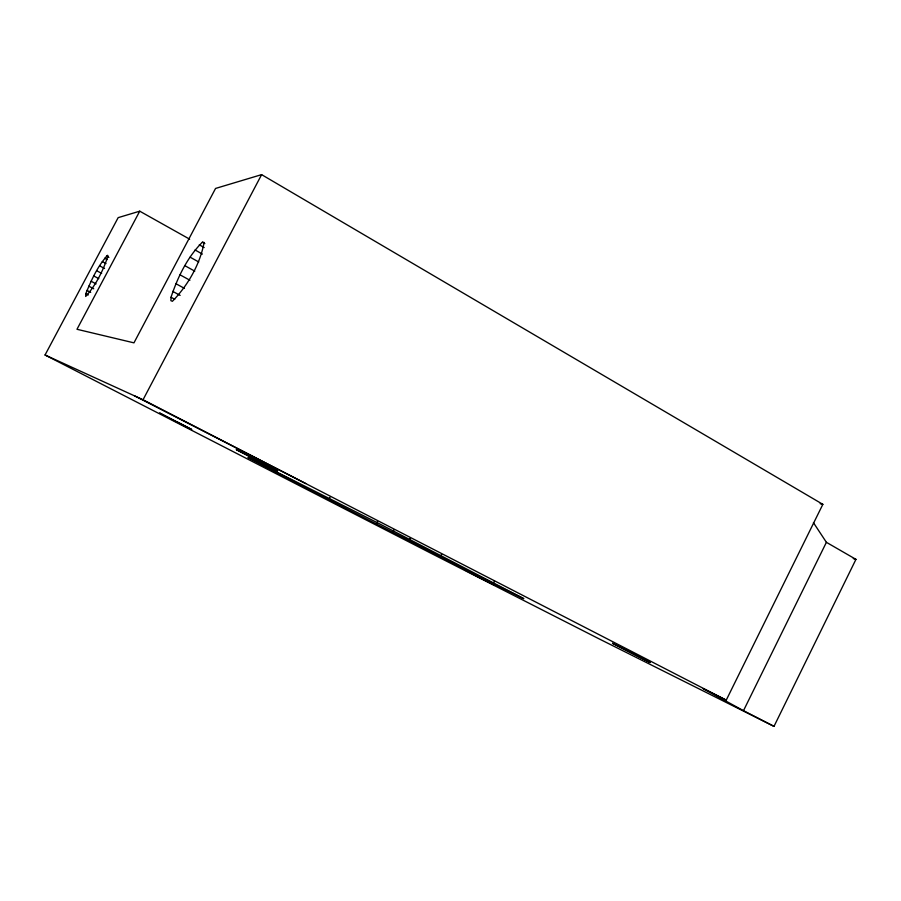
<?xml version="1.0" encoding="UTF-8"?>
<svg xmlns="http://www.w3.org/2000/svg" width="901" height="901" viewBox="0 0 901 901"><rect width="100%" height="100%" fill="white"/><g stroke="black" fill="none" stroke-linecap="round" stroke-linejoin="round"><path stroke-width="1.35" d="M171.032 297.24L170.897 300.664L172.395 301.294C187.791 285.538 200.123 264.162 204.099 242.448L202.41 242.189C187.352 257.112 177.677 277.283 171.032 297.24L174.738 299.256M85.809 293.636L85.696 296.452C95.968 285.133 103.255 270.424 107.996 255.884L107.591 255.287C97.623 266.054 91.35 280.132 85.809 293.636L88.275 294.954M189.661 239.182L139.734 211.183L118.155 217.648L45.05 354.994L430.273 552.91L598.05 638.336L774.004 726.364L855.95 559.363L826.397 542.312L813.423 522.648M774.004 726.364L743.494 710.664L826.397 542.312M743.494 710.664L703.231 688.713L726.229 700.156L822.85 504.346L261.617 174.636L215.553 188.444L133.956 342.853L76.979 329.282L139.734 211.183M493.207 583.578L523.841 598.692L378.105 523.098L247.966 457.483L328.764 499.683L493.207 583.578L494.48 581.077M440.364 556.807L441.603 554.385M408.896 540.78L410.18 538.269M376.28 524.089L377.564 521.589M392.633 532.457L393.917 529.957M328.764 499.683L330.014 497.262M45.05 354.994L143.045 399.751L261.617 174.636M820.169 503.715L822.85 504.346M853.258 558.597L855.95 559.363M134.925 396.035L305.709 483.533M176.765 421.916L159.533 412.973L191.778 429.518L176.731 421.691M143.045 399.751L726.229 700.156M88.782 286.135L93.727 288.782M86.969 290.37L90.697 292.352M91.125 281.236L96.08 283.905M93.817 275.988L98.772 278.657M99.606 265.806L104.55 268.487M96.711 270.728L101.655 273.397M104.629 258.238L107.106 259.578M102.297 261.549L106.003 263.554M172.744 291.372L180.132 295.404M106.442 256.098L108.897 257.438M175.853 283.657L184.446 288.376M180.065 274.839L189.897 280.256M184.964 265.727L194.762 271.156M190.122 257.179L198.727 261.966M195.055 249.971L202.387 254.071M202.41 242.189L204.854 243.563M199.279 244.802L204.178 247.55M236.377 449.7L277.531 470.818L236.377 449.7M612.545 643.325L650.117 662.528L612.545 643.325M464.285 569.612L493.703 584.67L464.285 569.612"/></g></svg>
